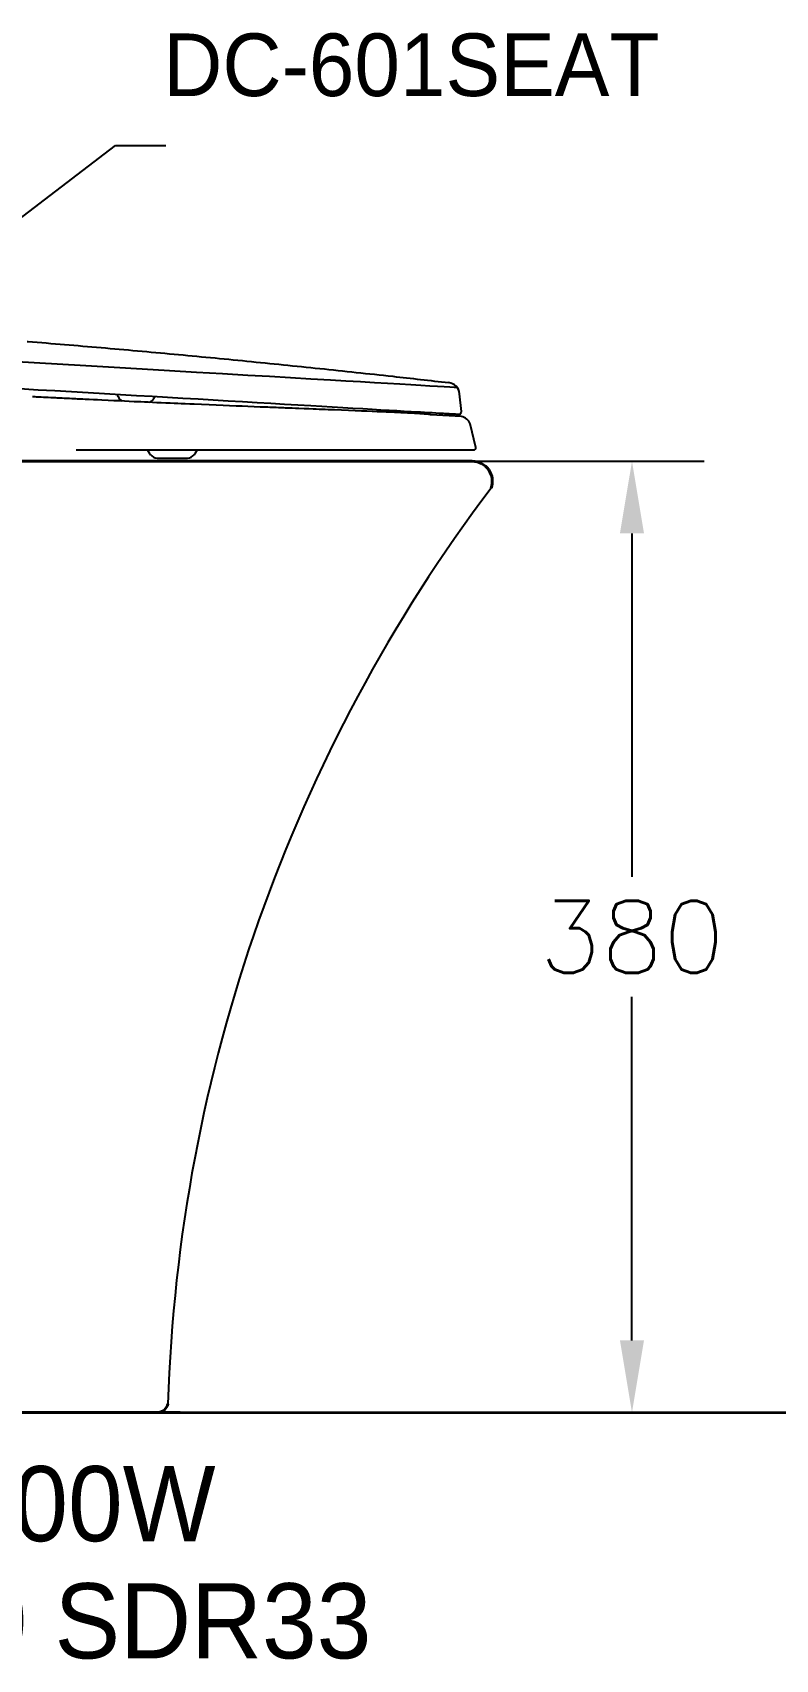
# Model space of a CAD drawing. Extents: x 1272 to 3698, y 823 to 4254.
# Drawn here: x 2303 to 2599, y 1682 to 2332 of the extents above; entities that cross this region are included whole.
import ezdxf

# ---------------------------------------------------------------- set-up
doc = ezdxf.new("R2010")
doc.units = 0
doc.header["$MEASUREMENT"] = 0
doc.layers.get('0').update_dxf_attribs({"linetype": 'CONTINUOUS'})
doc.layers.get('Defpoints').update_dxf_attribs({"linetype": 'CONTINUOUS'})
for name, color, linetype, lineweight in [('AM_6', 2, 'CONTINUOUS', 30), ('OUTLINE', 11, 'CONTINUOUS', 40), ('Y', 202, 'CONTINUOUS', 35)]:
    doc.layers.add(name, color=color, linetype=linetype, lineweight=lineweight)
doc.layers.add('Dim', color=4, linetype='CONTINUOUS')
doc.layers.add('MAIN', color=7, linetype='CONTINUOUS')
doc.styles.add('h', font='', dxfattribs={"height": 30})
doc.styles.get("Standard").update_dxf_attribs({"font": 'txt.shx', "bigfont": 'ghs.shx'})
doc.styles.get('h').set_extended_font_data('Haansoft Batang')
doc.dimstyles.new('SERIM', dxfattribs={"dimscale": 10, "dimtxt": 3, "dimasz": 2, "dimexe": 1, "dimexo": 1.5, "dimgap": 1, "dimtad": 1, "dimtoh": 1, "dimdec": 0, "dimdsep": 46, "dimtxsty": 'h', "dimcen": -0.3, "dimclrt": 2, "dimadec": 0, "dimazin": 0, "dimtfac": 1, "dimtdec": 0, "dimtmove": 1, "dimatfit": 3, "dimfxl": 0, "dimtolj": 1, "dimtzin": 0, "dimarcsym": 0})
doc.dimstyles.new('Standard$0', dxfattribs={"dimtxt": 0.18, "dimasz": 0.18, "dimexe": 0.18, "dimexo": 0.0625, "dimgap": 0.09, "dimtad": 0, "dimtih": 1, "dimtoh": 1, "dimdec": 4, "dimzin": 0, "dimdsep": 46, "dimtxsty": 'Standard', "dimcen": 0.09, "dimadec": 0, "dimazin": 0, "dimtfac": 1, "dimtdec": 4, "dimtofl": 0, "dimtmove": 0, "dimatfit": 3, "dimfxl": 0, "dimtolj": 1, "dimtzin": 0, "dimarcsym": 0})

# ---------------------------------------------------------------- blocks, each defined once
blk = doc.blocks.new('*D12')
at = {"layer": 'Defpoints', "color": 0}
for p in [(2457.94, 2160.81), (2457.94, 1781.01), (2542.07, 1781.01)]:
    blk.add_point(p, dxfattribs=at)
at = {"layer": 'Dim', "color": 0, "linetype": 'ByBlock', "lineweight": -2}
for p, q in [((2467.94, 2160.81), (2570.87, 2160.81)), ((2542.07, 2132.01), (2542.07, 1994.91)), ((2542.07, 1809.81), (2542.07, 1946.91)), ((2467.94, 1781.01), (2570.87, 1781.01))]:
    blk.add_line(p, q, dxfattribs=at)
at = {"layer": 'Dim', "color": 0}
for points in [[(2537.27, 2132.01), (2546.87, 2132.01), (2542.07, 2160.81)], [(2537.27, 1809.81), (2546.87, 1809.81), (2542.07, 1781.01)]]:
    blk.add_solid(points, dxfattribs=at)
at = {"layer": 'Dim', "color": 0, "insert": (2542.07, 1970.91), "char_height": 28.8, "attachment_point": 5}
blk.add_mtext('\\A1;380', dxfattribs=at)

msp = doc.modelspace()

# ---------------------------------------------------------------- linework, layer by layer
at = {"color": 0, "ltscale": 50}
for p, q in [((2473.99, 2180.64), (2473.25, 2187.75)), ((2473.99, 2180.64), (2473.25, 2187.75)), ((2479.76, 2166.26), (2477.44, 2175.76)), ((2320.21, 2165.39), (2433.97, 2165.39)), ((2320.21, 2165.39), (2433.97, 2165.39)), ((2433.97, 2165.39), (2478.75, 2165.31))]:
    msp.add_line(p, q, dxfattribs=at)
for points in [[(2472.3, 2190.2), (2472.26, 2190.2), (2471.04, 2190.27), (2469.33, 2190.36), (2467.14, 2190.49), (2464.48, 2190.64), (2461.36, 2190.83), (2457.79, 2191.03), (2453.78, 2191.27), (2449.34, 2191.53), (2444.5, 2191.81), (2439.26, 2192.12), (2433.65, 2192.45), (2427.78, 2192.79), (2421.72, 2193.15), (2413.89, 2193.61), (2405.78, 2194.08), (2397.4, 2194.58), (2388.77, 2195.08), (2378.62, 2195.68), (2368.19, 2196.29), (2357.49, 2196.92), (2346.56, 2197.56), (2335.4, 2198.22), (2324.07, 2198.89), (2312.63, 2199.56), (2296.5, 2200.51)], [(2472.3, 2190.2), (2472.26, 2190.2), (2471.04, 2190.27), (2469.33, 2190.36), (2467.14, 2190.49), (2464.48, 2190.64), (2461.36, 2190.83), (2457.79, 2191.03), (2453.78, 2191.27), (2449.34, 2191.53), (2444.5, 2191.81), (2439.26, 2192.12), (2433.65, 2192.45), (2427.78, 2192.79), (2421.72, 2193.15), (2413.89, 2193.61), (2405.78, 2194.08), (2397.4, 2194.58), (2388.77, 2195.08), (2378.62, 2195.68), (2368.19, 2196.29), (2357.49, 2196.92), (2346.56, 2197.56), (2335.4, 2198.22), (2324.07, 2198.89), (2312.63, 2199.56), (2296.5, 2200.51)], [(2295.8, 2189.92), (2305.04, 2189.38), (2311.7, 2188.99), (2318.33, 2188.61), (2324.91, 2188.22), (2331.45, 2187.84), (2337.93, 2187.46), (2344.23, 2187.09), (2350.47, 2186.73), (2356.63, 2186.37), (2362.71, 2186.02), (2368.83, 2185.66), (2374.86, 2185.31), (2380.8, 2184.96), (2386.64, 2184.62), (2392.38, 2184.28), (2397.91, 2183.96), (2403.34, 2183.64), (2408.66, 2183.33), (2413.87, 2183.03), (2418.19, 2182.78), (2422.43, 2182.53), (2426.59, 2182.29), (2430.66, 2182.05), (2434.61, 2181.82), (2438.41, 2181.59), (2441.84, 2181.39), (2445.12, 2181.2), (2448.23, 2181.02), (2451.17, 2180.85), (2453.95, 2180.69), (2455.81, 2180.58), (2457.59, 2180.48), (2459.27, 2180.38), (2460.86, 2180.28), (2462.36, 2180.2), (2463.77, 2180.11), (2465.06, 2180.04), (2466.21, 2179.97), (2466.74, 2179.94), (2467.24, 2179.91), (2467.71, 2179.88), (2468.15, 2179.86), (2468.58, 2179.83), (2468.94, 2179.81), (2469.33, 2179.79), (2469.74, 2179.77), (2470.16, 2179.74), (2470.59, 2179.72), (2471.01, 2179.69), (2471.43, 2179.67), (2471.82, 2179.64), (2472.19, 2179.62), (2472.51, 2179.6), (2472.78, 2179.59), (2472.99, 2179.58), (2473.12, 2179.57), (2473.17, 2179.57)], [(2295.8, 2189.92), (2305.04, 2189.38), (2311.7, 2188.99), (2318.33, 2188.61), (2324.91, 2188.22), (2331.45, 2187.84), (2337.93, 2187.46), (2344.23, 2187.09), (2350.47, 2186.73), (2356.63, 2186.37), (2362.71, 2186.02), (2368.83, 2185.66), (2374.86, 2185.31), (2380.8, 2184.96), (2386.64, 2184.62), (2392.38, 2184.28), (2397.91, 2183.96), (2403.34, 2183.64), (2408.66, 2183.33), (2413.87, 2183.03), (2418.19, 2182.78), (2422.43, 2182.53), (2426.59, 2182.29), (2430.66, 2182.05), (2434.61, 2181.82), (2438.41, 2181.59), (2441.84, 2181.39), (2445.12, 2181.2), (2448.23, 2181.02), (2451.17, 2180.85), (2453.95, 2180.69), (2455.81, 2180.58), (2457.59, 2180.48), (2459.27, 2180.38), (2460.86, 2180.28), (2462.36, 2180.2), (2463.77, 2180.11), (2465.06, 2180.04), (2466.21, 2179.97), (2466.74, 2179.94), (2467.24, 2179.91), (2467.71, 2179.88), (2468.15, 2179.86), (2468.58, 2179.83), (2468.94, 2179.81), (2469.33, 2179.79), (2469.74, 2179.77), (2470.16, 2179.74), (2470.59, 2179.72), (2471.01, 2179.69), (2471.43, 2179.67), (2471.82, 2179.64), (2472.19, 2179.62), (2472.51, 2179.6), (2472.78, 2179.59), (2472.99, 2179.58), (2473.12, 2179.57), (2473.17, 2179.57)], [(2303.01, 2186.52), (2302.77, 2186.53)], [(2303.01, 2186.52), (2302.77, 2186.53)], [(2303.36, 2186.5), (2303.34, 2186.5), (2302.78, 2186.53)], [(2303.36, 2186.5), (2303.34, 2186.5), (2302.78, 2186.53)], [(2312.04, 2186.06), (2311.71, 2186.07), (2310.92, 2186.11), (2310.03, 2186.16), (2309.03, 2186.21), (2308.04, 2186.26), (2307.09, 2186.31), (2306.22, 2186.35), (2305.46, 2186.39), (2304.79, 2186.42), (2304.36, 2186.45), (2303.88, 2186.47), (2303.36, 2186.5)], [(2312.04, 2186.06), (2311.71, 2186.07), (2310.92, 2186.11), (2310.03, 2186.16), (2309.03, 2186.21), (2308.04, 2186.26), (2307.09, 2186.31), (2306.22, 2186.35), (2305.46, 2186.39), (2304.79, 2186.42), (2304.36, 2186.45), (2303.88, 2186.47), (2303.36, 2186.5)], [(2454.26, 2179.98), (2454, 2179.99), (2453.62, 2180), (2453.15, 2180.02), (2452.59, 2180.05), (2451.95, 2180.08), (2451.25, 2180.11), (2450.54, 2180.14), (2449.79, 2180.17), (2448.99, 2180.2), (2448.14, 2180.24), (2447.24, 2180.28), (2445.67, 2180.35), (2443.99, 2180.42), (2442.21, 2180.49), (2440.33, 2180.57), (2438.35, 2180.65), (2436.26, 2180.74), (2434.06, 2180.83), (2431.53, 2180.94), (2428.89, 2181.05), (2426.15, 2181.16), (2423.34, 2181.27), (2422.05, 2181.32), (2420.77, 2181.38), (2419.52, 2181.43), (2418.31, 2181.48), (2417.15, 2181.52), (2416.01, 2181.57), (2414.79, 2181.62), (2413.04, 2181.69), (2411.14, 2181.76), (2409.07, 2181.85), (2407.77, 2181.9), (2406.41, 2181.95), (2405.08, 2182), (2403.91, 2182.05), (2403.08, 2182.08), (2402.36, 2182.11), (2401.71, 2182.14), (2400.95, 2182.17), (2400.05, 2182.2), (2399.24, 2182.24), (2398.34, 2182.27), (2397.46, 2182.31), (2396.65, 2182.34), (2395.9, 2182.37), (2393.7, 2182.46), (2391.22, 2182.56), (2388.74, 2182.66), (2386.42, 2182.75), (2384, 2182.85), (2381.43, 2182.95), (2378.85, 2183.06), (2376.11, 2183.17), (2373.22, 2183.29), (2370.28, 2183.42), (2367.34, 2183.54), (2365.51, 2183.62), (2363.71, 2183.7), (2362.1, 2183.77), (2360.71, 2183.83), (2359.27, 2183.89), (2357.66, 2183.96), (2355.93, 2184.03), (2354.1, 2184.11), (2352.41, 2184.19), (2350.66, 2184.26), (2348.97, 2184.34), (2347.45, 2184.41), (2346.03, 2184.47), (2344.66, 2184.53), (2343.3, 2184.59), (2341.36, 2184.68), (2339.42, 2184.77), (2337.43, 2184.86), (2335.28, 2184.95), (2332.96, 2185.06), (2330.44, 2185.18), (2328.73, 2185.26), (2327.04, 2185.34), (2325.41, 2185.41), (2323.74, 2185.49), (2322.83, 2185.53), (2321.99, 2185.57), (2321.27, 2185.61), (2320.67, 2185.64), (2320.03, 2185.67), (2319.32, 2185.7), (2318.45, 2185.74), (2317.55, 2185.79), (2316.76, 2185.82), (2316.08, 2185.86), (2315.41, 2185.89), (2314.59, 2185.93), (2313.64, 2185.98), (2312.6, 2186.03), (2312.04, 2186.06)], [(2454.26, 2179.98), (2454, 2179.99), (2453.62, 2180), (2453.15, 2180.02), (2452.59, 2180.05), (2451.95, 2180.08), (2451.25, 2180.11), (2450.54, 2180.14), (2449.79, 2180.17), (2448.99, 2180.2), (2448.14, 2180.24), (2447.24, 2180.28), (2445.67, 2180.35), (2443.99, 2180.42), (2442.21, 2180.49), (2440.33, 2180.57), (2438.35, 2180.65), (2436.26, 2180.74), (2434.06, 2180.83), (2431.53, 2180.94), (2428.89, 2181.05), (2426.15, 2181.16), (2423.34, 2181.27), (2422.05, 2181.32), (2420.77, 2181.38), (2419.52, 2181.43), (2418.31, 2181.48), (2417.15, 2181.52), (2416.01, 2181.57), (2414.79, 2181.62), (2413.04, 2181.69), (2411.14, 2181.76), (2409.07, 2181.85), (2407.77, 2181.9), (2406.41, 2181.95), (2405.08, 2182), (2403.91, 2182.05), (2403.08, 2182.08), (2402.36, 2182.11), (2401.71, 2182.14), (2400.95, 2182.17), (2400.05, 2182.2), (2399.24, 2182.24), (2398.34, 2182.27), (2397.46, 2182.31), (2396.65, 2182.34), (2395.9, 2182.37), (2393.7, 2182.46), (2391.22, 2182.56), (2388.74, 2182.66), (2386.42, 2182.75), (2384, 2182.85), (2381.43, 2182.95), (2378.85, 2183.06), (2376.11, 2183.17), (2373.22, 2183.29), (2370.28, 2183.42), (2367.34, 2183.54), (2365.51, 2183.62), (2363.71, 2183.7), (2362.1, 2183.77), (2360.71, 2183.83), (2359.27, 2183.89), (2357.66, 2183.96), (2355.93, 2184.03), (2354.1, 2184.11), (2352.41, 2184.19), (2350.66, 2184.26), (2348.97, 2184.34), (2347.45, 2184.41), (2346.03, 2184.47), (2344.66, 2184.53), (2343.3, 2184.59), (2341.36, 2184.68), (2339.42, 2184.77), (2337.43, 2184.86), (2335.28, 2184.95), (2332.96, 2185.06), (2330.44, 2185.18), (2328.73, 2185.26), (2327.04, 2185.34), (2325.41, 2185.41), (2323.74, 2185.49), (2322.83, 2185.53), (2321.99, 2185.57), (2321.27, 2185.61), (2320.67, 2185.64), (2320.03, 2185.67), (2319.32, 2185.7), (2318.45, 2185.74), (2317.55, 2185.79), (2316.76, 2185.82), (2316.08, 2185.86), (2315.41, 2185.89), (2314.59, 2185.93), (2313.64, 2185.98), (2312.6, 2186.03), (2312.04, 2186.06)], [(2404.14, 2182.04), (2403.99, 2182.05), (2403.6, 2182.06)], [(2404.14, 2182.04), (2403.99, 2182.05), (2403.6, 2182.06)], [(2454.25, 2179.98), (2453.99, 2179.99), (2453.62, 2180), (2453.15, 2180.02), (2453.02, 2180.03)], [(2454.25, 2179.98), (2453.99, 2179.99), (2453.62, 2180), (2453.15, 2180.02), (2453.02, 2180.03)], [(2461.57, 2179.36), (2461.02, 2179.43), (2459.98, 2179.55), (2459.24, 2179.62), (2458.64, 2179.68), (2458.07, 2179.73), (2457.48, 2179.78), (2456.88, 2179.83), (2456.58, 2179.85), (2456.43, 2179.86), (2456.35, 2179.86), (2456.26, 2179.87), (2456.08, 2179.88), (2455.88, 2179.89), (2455.66, 2179.91), (2455.42, 2179.92), (2455.07, 2179.94), (2454.69, 2179.96), (2454.26, 2179.98)], [(2461.6, 2179.35), (2461.02, 2179.43), (2459.98, 2179.55), (2459.24, 2179.62), (2458.64, 2179.68), (2458.07, 2179.73), (2457.48, 2179.78), (2456.88, 2179.83), (2456.58, 2179.85), (2456.43, 2179.86), (2456.35, 2179.86), (2456.26, 2179.87), (2456.08, 2179.88), (2455.88, 2179.89), (2455.66, 2179.91), (2455.42, 2179.92), (2455.07, 2179.94), (2454.69, 2179.96), (2454.26, 2179.98)], [(2461.6, 2179.35), (2461.6, 2179.35), (2461.64, 2179.35), (2461.64, 2179.35)], [(2461.6, 2179.35), (2461.6, 2179.35), (2461.64, 2179.35), (2461.64, 2179.35)], [(2473.98, 2178.62), (2461.64, 2179.35)], [(2473.17, 2179.57), (2473.17, 2179.57), (2473.38, 2179.63), (2473.57, 2179.72), (2473.72, 2179.85), (2473.93, 2180.2), (2473.99, 2180.41), (2473.99, 2180.64)], [(2473.17, 2179.57), (2473.17, 2179.57), (2473.38, 2179.63), (2473.57, 2179.72), (2473.72, 2179.85), (2473.93, 2180.2), (2473.99, 2180.41), (2473.99, 2180.64)], [(2473.17, 2179.57), (2473.17, 2179.57)], [(2473.17, 2179.57), (2473.17, 2179.57)], [(2348.6, 2165.39), (2348.68, 2165.24), (2349.29, 2164.2), (2349.86, 2163.42)], [(2348.6, 2165.39), (2348.68, 2165.24), (2349.29, 2164.2), (2349.86, 2163.42)], [(2349.84, 2163.44), (2350.38, 2162.9), (2351.03, 2162.47), (2351.76, 2162.17), (2352.52, 2162.01)], [(2349.84, 2163.44), (2350.38, 2162.9), (2351.03, 2162.47), (2351.76, 2162.17), (2352.52, 2162.01)], [(2364.65, 2162.01), (2365.41, 2162.17), (2366.13, 2162.47), (2366.78, 2162.9), (2367.32, 2163.44)], [(2364.65, 2162.01), (2365.41, 2162.17), (2366.13, 2162.47), (2366.78, 2162.9), (2367.32, 2163.44)], [(2367.3, 2163.42), (2367.88, 2164.2), (2368.49, 2165.24), (2368.56, 2165.39)], [(2367.3, 2163.42), (2367.88, 2164.2), (2368.49, 2165.24), (2368.56, 2165.39)], [(2352.52, 2162.01), (2352.75, 2162), (2353.16, 2161.99), (2353.75, 2161.99)], [(2352.52, 2162.01), (2352.75, 2162), (2353.16, 2161.99), (2353.75, 2161.99)], [(2363.42, 2161.99), (2364, 2161.99), (2364.42, 2162), (2364.65, 2162.01)], [(2363.42, 2161.99), (2364, 2161.99), (2364.42, 2162), (2364.65, 2162.01)]]:
    msp.add_lwpolyline(points, dxfattribs=at)
for centre, radius, start, end in [((2468.27, 2187.23), 5, 6, 83.44332), ((2468.27, 2187.23), 5, 6, 83.44332), ((2341.31, 2189.06), 5, 197.83324, 221.11236), ((2341.31, 2189.06), 5, 197.83324, 221.11236), ((2344.32, 2191.69), 9, 221.11224, 229.99002), ((2344.32, 2191.69), 9, 221.11224, 229.99002), ((2344.32, 2191.69), 9, 304.84683, 318.88776), ((2344.32, 2191.69), 9, 304.84683, 318.88776), ((2347.33, 2189.06), 5, 318.88764, 331.12509), ((2347.33, 2189.06), 5, 318.88764, 331.12509), ((2473.32, 2174.31), 4.36, 19.44415, 81.3403), ((2478.75, 2166.31), 1, 270, 6), ((2478.75, 2166.31), 1, 270, 6)]:
    msp.add_arc(centre, radius, start, end, dxfattribs=at)
for points, knots in [([(2300.66, 2208.65), (2300.76, 2208.64), (2310.59, 2207.85), (2325.27, 2206.62), (2339.83, 2205.33), (2344.69, 2204.9)], [0.6977902, 0.6977902, 0.6977902, 0.6977902, 0.7000088, 0.900003, 1, 1, 1, 1]), ([(2300.66, 2208.65), (2300.76, 2208.64), (2310.59, 2207.85), (2325.27, 2206.62), (2339.83, 2205.33), (2344.69, 2204.9)], [0.6977902, 0.6977902, 0.6977902, 0.6977902, 0.7000088, 0.900003, 1, 1, 1, 1]), ([(2344.69, 2204.9), (2349.54, 2204.46), (2359.25, 2203.58), (2373.81, 2202.21), (2388.36, 2200.79), (2402.91, 2199.34), (2422.31, 2197.34), (2444.29, 2194.98), (2461.41, 2193.05), (2468.84, 2192.2)], [0, 0, 0, 0, 0.117162, 0.234325, 0.351487, 0.468649, 0.585811, 0.820136, 1, 1, 1, 1]), ([(2344.69, 2204.9), (2349.54, 2204.46), (2359.25, 2203.58), (2373.81, 2202.21), (2388.36, 2200.79), (2402.91, 2199.34), (2422.31, 2197.34), (2444.29, 2194.98), (2461.41, 2193.05), (2468.84, 2192.2)], [0, 0, 0, 0, 0.117162, 0.234325, 0.351487, 0.468649, 0.585811, 0.820136, 1, 1, 1, 1])]:
    msp.add_open_spline(points, degree=3, knots=knots, dxfattribs=at)
for points in [[(2352.93, 2161.99), (2352.93, 2161.99), (2353.21, 2161.99), (2353.75, 2161.99)], [(2352.93, 2161.99), (2352.93, 2161.99), (2353.21, 2161.99), (2353.75, 2161.99)], [(2353.75, 2161.99), (2354.25, 2161.99), (2355.02, 2161.99), (2356.01, 2161.99)], [(2353.75, 2161.99), (2354.25, 2161.99), (2355.02, 2161.99), (2356.01, 2161.99)], [(2356.01, 2161.99), (2356.19, 2161.99), (2356.42, 2161.99), (2356.67, 2161.99)], [(2356.01, 2161.99), (2356.19, 2161.99), (2356.42, 2161.99), (2356.67, 2161.99)], [(2356.67, 2161.99), (2356.9, 2161.99), (2357.48, 2161.99), (2358.22, 2161.99), (2358.58, 2161.99)], [(2356.67, 2161.99), (2356.9, 2161.99), (2357.48, 2161.99), (2358.22, 2161.99), (2358.58, 2161.99)], [(2358.58, 2161.99), (2358.95, 2161.99), (2359.68, 2161.99), (2360.27, 2161.99), (2360.49, 2161.99)], [(2358.58, 2161.99), (2358.95, 2161.99), (2359.68, 2161.99), (2360.27, 2161.99), (2360.49, 2161.99)], [(2360.49, 2161.99), (2360.75, 2161.99), (2360.97, 2161.99), (2361.15, 2161.99)], [(2360.49, 2161.99), (2360.75, 2161.99), (2360.97, 2161.99), (2361.15, 2161.99)], [(2361.15, 2161.99), (2362.15, 2161.99), (2362.92, 2161.99), (2363.42, 2161.99)], [(2361.15, 2161.99), (2362.15, 2161.99), (2362.92, 2161.99), (2363.42, 2161.99)]]:
    msp.add_open_spline(points, degree=3, dxfattribs=at)
at = {"layer": 'MAIN', "color": 0}
msp.add_arc((2997.15, 1764.06), 640.68, 142.9514, 178.17123, dxfattribs=at)
at = {"layer": 'OUTLINE', "color": 0}
for p, q in [((1960.29, 2160.9), (2478.3, 2160.81)), ((1810.09, 1781.01), (2361.73, 1781.01))]:
    msp.add_line(p, q, dxfattribs=at)
for centre, radius, start, end in [((2478.3, 2152.81), 8, 339.9577, 90), ((2352.49, 1785.39), 4.4, 274.97906, 348.33471)]:
    msp.add_arc(centre, radius, start, end, dxfattribs=at)
at = {"layer": 'Y', "color": 0}
msp.add_line((1693.33, 1781.01), (2623.46, 1781.01), dxfattribs=at)

# ---------------------------------------------------------------- texts
at = {"layer": 'AM_6', "color": 0, "insert": (2354.93, 2318.92), "char_height": 25, "attachment_point": 4, "style": 'h'}
msp.add_mtext('{\\fGulim|b0|i0|c129|p50;DC-601SEAT}', dxfattribs=at)
at = {"layer": 'AM_6', "color": 0, "char_height": 30, "attachment_point": 4}
for s, insert in [('{\\fGulim|b0|i0|c129|p50;DFC 100W}', (2181.73, 1744.39)), ('{\\fGulim|b0|i0|c129|p50;VN 100 SDR33}', (2169.73, 1697.61))]:
    msp.add_mtext(s, dxfattribs=dict(at, insert=insert))

# ---------------------------------------------------------------- dimensions: what is measured, and where the dimension line sits
at = {"layer": 'Dim', "color": 0}
dim = msp.add_linear_dim(base=(2542.07, 1781.01), p1=(2457.94, 2160.81), p2=(2457.94, 1781.01), angle=90, dimstyle='Standard$0', override={"dimscale": 160, "dimgap": 0.06, "dimdec": 0, "dimarcsym": 1}, dxfattribs=at)
dim.commit()
dim.dimension.update_dxf_attribs({"geometry": '*D12', "text_midpoint": (2542.07, 1970.91)})

# ---------------------------------------------------------------- leaders
msp.add_leader([(2250.92, 2221.96), (2335.92, 2286.82), (2355.92, 2286.82)], dimstyle='SERIM', override={"dimse1": 1}, dxfattribs=at)

doc.saveas('drawing.dxf')
